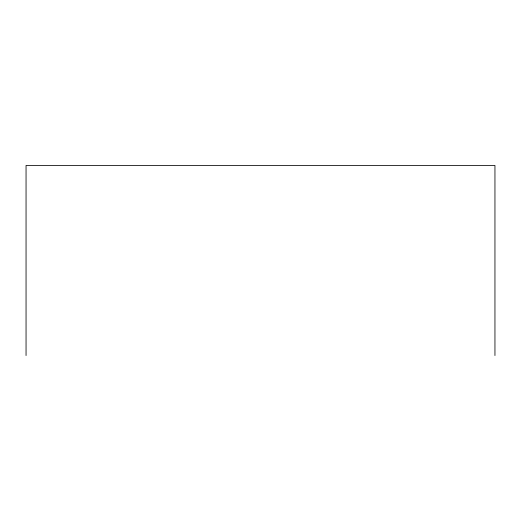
<?xml version="1.0" encoding="UTF-8"?>
<svg xmlns="http://www.w3.org/2000/svg" width="521" height="521" viewBox="0 0 521 521"><rect width="100%" height="100%" fill="white"/><g stroke="black" fill="none" stroke-linecap="round" stroke-linejoin="round"><path stroke-width="0.78" d="M494.95 355.537L494.95 165.463L26.05 165.463L26.05 355.537"/></g></svg>
